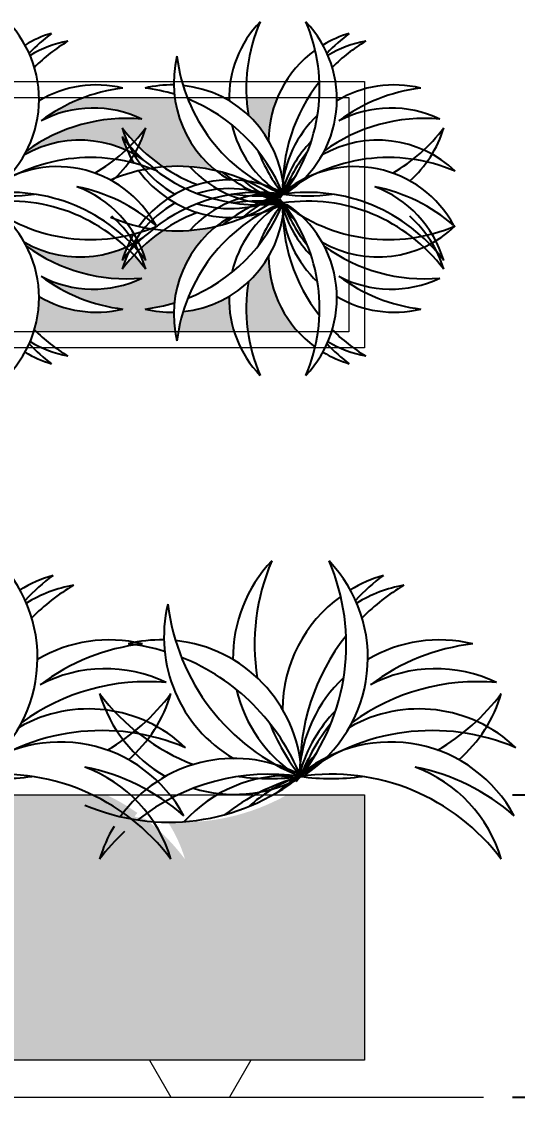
# Model space of a CAD drawing. Header units: millimetres. Extents: x 224.49 to 232.8, y 170.44 to 178.39.
# Drawn here: x 226.202 to 227.136, y 174.593 to 176.643 of the extents above; entities that cross this region are included whole.
import ezdxf

# ---------------------------------------------------------------- set-up
doc = ezdxf.new("R2010")
doc.units = ezdxf.units.MM
doc.layers.add('PRATO_erba', color=7, linetype='Continuous', true_color=0xa1c4ab)
doc.layers.add('PROIEZIONI', color=145, linetype='Continuous', lineweight=13)
doc.layers.add('VEGETAZIONE', color=94, linetype='Continuous')
doc.dimstyles.get("Standard").update_dxf_attribs({"dimscale": 0.75, "dimtxt": 0.1, "dimasz": 0.06, "dimexe": 0.05, "dimexo": 0, "dimgap": 0.05, "dimtad": 0, "dimzin": 0, "dimdsep": 46, "dimtxsty": 'Standard', "dimblk": 'ARCHTICK', "dimcen": 0.09, "dimadec": 0, "dimazin": 0, "dimtfac": 1, "dimtofl": 0, "dimtmove": 0, "dimatfit": 3, "dimldrblk": 'ARCHTICK', "dimfxl": 1, "dimtolj": 1, "dimtzin": 0, "dimarcsym": 0})

# ---------------------------------------------------------------- blocks, each defined once
blk = doc.blocks.new('_ARCHTICK')
at = {"color": 0, "linetype": 'ByBlock', "const_width": 0.15}
blk.add_lwpolyline([(-0.5, -0.5), (0.5, 0.5)], dxfattribs=at)
blk = doc.blocks.new('*D2')
at = {"layer": 'Defpoints', "color": 0, "transparency": 16777216}
for p in [(227.126627047198, 175.187126426415), (227.126627047198, 174.6176590201454), (227.2312444513527, 174.6176590201454)]:
    blk.add_point(p, dxfattribs=at)
at = {"layer": 'PROIEZIONI', "color": 0, "lineweight": -2, "transparency": 16777216}
for p, q in [((227.126627047198, 175.187126426415), (227.2687444513527, 175.187126426415)), ((227.2312444513527, 175.187126426415), (227.2312444513527, 175.0461427232802)), ((227.2312444513527, 174.6176590201454), (227.2312444513527, 174.7586427232802)), ((227.126627047198, 174.6176590201454), (227.2687444513527, 174.6176590201454))]:
    blk.add_line(p, q, dxfattribs=at)
at = {"layer": 'PROIEZIONI', "color": 0, "lineweight": -2, "transparency": 16777216, "xscale": 0.045, "yscale": 0.045, "zscale": 0.045}
for p, rotation in [((227.2312444513527, 175.187126426415), 90), ((227.2312444513527, 174.6176590201454), 270)]:
    blk.add_blockref('_ARCHTICK', p, dxfattribs=dict(at, rotation=rotation))
at = {"layer": 'PROIEZIONI', "color": 0, "transparency": 16777216, "insert": (227.2312444513527, 174.9023927232803), "char_height": 0.07500000000000001, "attachment_point": 5, "rotation": 90}
blk.add_mtext('\\A1;0.57', dxfattribs=at)

msp = doc.modelspace()

# ---------------------------------------------------------------- hatches: boundary and pattern name
at = {"layer": 'PRATO_erba'}
h = msp.add_hatch(dxfattribs=at)
h.set_pattern_fill('AR-SAND', color=256, scale=0.001, style=0)
h.set_pattern_definition([(37.50000000000001, (302.7347263890692, 90.43500194989973), (-0.001600031295984046, 0.04894132373293424), [0, -0.038608, 0, -0.04318, 0, -0.041275]), (7.499999999999999, (302.7347263890692, 90.43500194989973), (0.04495232831380026, 0.07168251005683543), [0, -0.020828, 0, -0.034798, 0, -0.013335]), (327.5, (302.7034843890692, 90.43500194989973), (0.0790992370241458, 0.0001437184678545691), [0, -0.0127, 0, -0.04572, 0, -0.05969]), (317.5, (302.7034843890692, 90.43500194989973), (0.07635564524722972, 0.02229293232572162), [0, -0.00635, 0, -0.029972, 0, -0.03429])])
h.paths.add_polyline_path([(224.9106028846451, 176.500224056306), (224.8523886457874, 176.500224056306, 0.02626116944044966), (224.8558894578077, 176.4667926806227, -0.07237078265393034), (224.8939380721881, 176.4191729308285, -0.09868580949396356)])
h.paths.add_polyline_path([(224.7171154322585, 176.500224056306), (224.6771111740229, 176.500224056306), (224.6771111740229, 176.3829557358131, 0.01787355879111451), (224.6956207120978, 176.3694950313925, -0.07848565950988137), (224.7952698076816, 176.3622093981405, -0.1944151260336721)])
h.paths.add_polyline_path([(224.7952698076816, 176.2575706264254, -0.07848565950988141), (224.6956207120978, 176.2502849931734, 0.01787355879111347), (224.6771111740229, 176.2368242887528), (224.6771111740229, 176.1041236048073, 0.03154069513920934), (224.7163932610325, 176.1133873801218, -0.2020393023836947)])
h.paths.add_polyline_path([(225.2978456251736, 176.0959212940659, -0.06437495004870876), (225.2438918892354, 176.10184726315, 0.04396841748831192), (225.2989040247251, 176.1133873801218, -0.202039302383678), (225.3777805713743, 176.2575706264254, -0.07848565950988141), (225.2781314757905, 176.2502849931734, 0.05881481839123776), (225.2212229705639, 176.2013190461395, -0.01001307556461175), (225.2237737792395, 176.1932352114671, 0.00581269096504645), (225.2192437301932, 176.1991435205349, 0.002800772154724341), (225.2168567513487, 176.1964654785079, -0.02484329550474492), (225.2237737798131, 176.1766154966938, 0.01446606220625854), (225.2122491044704, 176.1911196930121, 0.0144660618922353), (225.2007244293869, 176.1766154970013, -0.02484329496755521), (225.2076414576806, 176.1964654783941, 0.002800772219835531), (225.2052544787781, 176.1991435204811, 0.005812691293377021), (225.2007244294721, 176.1932352110826, -0.01001307611970903), (225.203275238298, 176.2013190462002, 0.01887036195308619), (225.1862736772729, 176.2184873453722, -0.2392332480637114), (224.994911133591, 176.2276627438971, -0.009887954514295425), (224.9989079723452, 176.2203077394919, 0.1820521394243849), (225.2164599612416, 176.1601884018785, -0.2370905517357215), (225.0264414111037, 176.1636426708149, 0.1319246926172122), (225.1806063192986, 176.10184726315, -0.1959425317648411), (225.0226155947727, 176.1255659092251, -0.07534021319387448), (225.0138905146834, 176.0627420244654, 0.004370589100117374), (225.017872498779, 176.0588072624154), (225.3004037537541, 176.0588072624154, -0.04402543969163204)])
h.paths.add_polyline_path([(225.9274712443761, 176.0959212940659, -0.06437495004870876), (225.8735175084378, 176.10184726315, 0.04396841748831192), (225.9285296439276, 176.1133873801218, -0.202039302383678), (226.0074061905767, 176.2575706264254, -0.07848565950988141), (225.9077570949929, 176.2502849931734, 0.08401598363940141), (225.8303500485893, 176.1766154970013, -0.1067610412490028), (225.8730669453819, 176.2551164166275, -0.04427267939580681), (225.8186990189533, 176.2708436295744, -0.01630830568344646), (225.8256496829573, 176.2589175020503, 0.1319246846057351), (225.6765702969097, 176.3321351552981, -0.1696488375689799), (225.7842395222798, 176.2432546962698, 0.03635302831190911), (225.8282020361083, 176.2584126951091, -0.05477759472502469), (225.7914515359814, 176.2303515964919, -0.04731585188573901), (225.8062845429321, 176.1932352114671, 0.01542960089897574), (225.7939628173198, 176.2086813300157, -0.04064068249935576), (225.8062845435058, 176.1766154966938, 0.04396841784741762), (225.7687844409655, 176.2184873453722, -0.2392332480636717), (225.5774218972837, 176.2276627438971, -0.00988795451437175), (225.581418736038, 176.2203077394919, 0.1820521394243161), (225.7989707249343, 176.1601884018785, -0.2370905517357215), (225.6089521747963, 176.1636426708149, 0.1319246926172122), (225.7631170829913, 176.10184726315, -0.1959425317648411), (225.6051263584654, 176.1255659092251, -0.07534021319387448), (225.596401278376, 176.0627420244654, 0.004370589100117374), (225.6003832624717, 176.0588072624154), (225.9300293729565, 176.0588072624154, -0.04402543969163204)])
h.paths.add_polyline_path([(225.9292518151536, 176.500224056306), (225.6897879792564, 176.500224056306, 0.07226074171235583), (225.6089521747963, 176.456137353751, -0.2370905517357024), (225.7989707249342, 176.4595916226874, 0.1820521394242836), (225.5814187360379, 176.399472285074, -0.009887954514363771), (225.5774218972837, 176.3921172806688, -0.239233248063672), (225.7687844409655, 176.4012926791937, 0.04396841784740133), (225.8062845435058, 176.4431645278721, -0.0643749505876428), (225.7844397150708, 176.3934762369893, -0.06437494954460253), (225.8282020361082, 176.3613673294568, 0.04396841716866401), (225.7747900711697, 176.3788793626486, -0.05705985571489374), (225.7423401009526, 176.3433025029819, -0.1263162386022914), (225.8186990189533, 176.2708436295744, 0.03529768594673589), (225.8618445209632, 176.2575203762406, -0.08995496583737256), (225.9162972107106, 176.3098900122829, -0.08995496583736005), (225.8618445209632, 176.3622596483253, -0.008960989902855132), (225.8730669453819, 176.3646636079384, -0.1067610412489489), (225.8303500485894, 176.4431645275645, 0.08401598363935009), (225.9077570949929, 176.3694950313925, -0.0784856595099039), (226.0074061905767, 176.3622093981405, -0.1944151260336721)])
h.paths.add_polyline_path([(226.4903467371695, 176.500224056306), (226.3194135984588, 176.500224056306, 0.07226074171235583), (226.2385777939987, 176.456137353751, -0.2370905517357024), (226.4285963441367, 176.4595916226874, 0.1820521394242836), (226.2110443552404, 176.399472285074, -0.009887954514363771), (226.2070475164861, 176.3921172806688, -0.239233248063672), (226.398410060168, 176.4012926791937, 0.00169767510679695), (226.3999922959227, 176.4027843282428, -0.0298512380154515), (226.3914449706904, 176.4265448134833, 0.01542960133191346), (226.4037666966617, 176.4110986945122, -0.04064068214557888), (226.3914449706053, 176.4431645275645, 0.02707163236212032), (226.4136775665133, 176.4165874957512, 0.02707163269073188), (226.4359101627082, 176.4431645278721, -0.04478896345358402), (226.4220434501075, 176.4079517927923, 0.04740213595979675), (226.4688520170089, 176.3694950313925, -0.0784856595099039), (226.5685011125927, 176.3622093981405, -0.1944151260336907)])
h.paths.add_polyline_path([(226.6671693770991, 176.2006070937374, -0.07237078744829331), (226.6291207597701, 176.1529873411843, 0.07393282101986995), (226.6282496404161, 176.0588072624154), (226.7228498879717, 176.0588072624154, -0.1861687928450079)])
h.paths.add_polyline_path([(226.488566166392, 176.0959212940659, -0.06437495004874254), (226.4346124304537, 176.10184726315, 0.04396841748832285), (226.4896245659435, 176.1133873801218, -0.202039302383625), (226.5685011125926, 176.2575706264254, -0.0784856595098355), (226.4688520170089, 176.2502849931734, 0.0416006659467231), (226.4273628370671, 176.2169956963233, -0.02985123752116222), (226.4359101621346, 176.1932352114671, 0.01542960089900003), (226.4235884365222, 176.2086813300157, -0.04064068249938725), (226.4359101627082, 176.1766154966938, 0.02707163269070889), (226.4136775665133, 176.2031925288146, 0.02707163236212588), (226.3914449706053, 176.1766154970013, -0.04064068214560065), (226.4037666966617, 176.2086813300537, 0.01542960133189892), (226.3914449706904, 176.1932352110826, -0.0298512380154296), (226.3999922959227, 176.216995696323, 0.001697675106820232), (226.398410060168, 176.2184873453722, -0.2392332480636906), (226.2070475164861, 176.2276627438971, -0.00988795451437175), (226.2110443552404, 176.2203077394919, 0.1820521394243161), (226.4285963441367, 176.1601884018785, -0.2370905517357215), (226.2385777939988, 176.1636426708149, 0.1319246926172122), (226.3927427021937, 176.10184726315, -0.1959425317648411), (226.2347519776678, 176.1255659092251, -0.07534021319387448), (226.2260268975785, 176.0627420244654, 0.004370589100117374), (226.2300088816741, 176.0588072624154), (226.4911242949725, 176.0588072624154, -0.04402543969163089)])
h.paths.add_polyline_path([(225.2996261959511, 176.500224056306), (225.1072772155637, 176.500224056306, 0.07226074171235583), (225.0264414111036, 176.456137353751, -0.2370905517357024), (225.2164599612416, 176.4595916226874, 0.1820521394242836), (224.9989079723453, 176.399472285074, -0.009887954514363771), (224.994911133591, 176.3921172806688, -0.239233248063672), (225.1862736772729, 176.4012926791937, 0.01887036195307843), (225.203275238298, 176.4184609783657, -0.01001307611968809), (225.2007244294721, 176.4265448134832, 0.005812691293359672), (225.2052544787781, 176.4206365040848, 0.002800772219835553), (225.2076414576806, 176.4233145461718, -0.02484329496752347), (225.2007244293869, 176.4431645275645, 0.01446606189222745), (225.2122491044704, 176.4286603315538, 0.01446606220628116), (225.2237737798131, 176.4431645278721, -0.02484329550477231), (225.2168567513487, 176.423314546058, 0.06393099117514087), (225.2781314757905, 176.3694950313925, -0.07848565950989261), (225.3777805713743, 176.3622093981405, -0.1944151260336721)])
h.paths.add_polyline_path([(225.4931136483378, 176.500224056306), (225.43489940948, 176.500224056306, 0.02626116944044966), (225.4384002215003, 176.4667926806227, -0.07237078265393034), (225.4764488358807, 176.4191729308285, -0.09868580949396356)])
h.paths.add_polyline_path([(225.4018826120874, 176.1255659082309, -0.1089596844399723), (225.3153117112054, 176.0969796936225, 0.03066080483022201), (225.3062387507268, 176.0588072624154), (225.4118167538222, 176.0588072624154, -0.0802316127834124)])
h.paths.add_polyline_path([(225.4764488358807, 176.2006070937374, -0.07237078744830396), (225.4384002185517, 176.1529873411843, 0.07393282101986995), (225.4375290991977, 176.0588072624154), (225.5321293467533, 176.0588072624154, -0.1861687928450011)])
h.paths.add_polyline_path([(224.8939380721881, 176.2006070937374, -0.07237078744830396), (224.8558894548591, 176.1529873411843, 0.07393282101986995), (224.855018335505, 176.0588072624154), (224.9496185830606, 176.0588072624154, -0.1861687928450011)])
h.paths.add_polyline_path([(224.8193718483947, 176.1255659082309, -0.1089596844399558), (224.7328009475127, 176.0969796936225, 0.03066080483022201), (224.7237279870341, 176.0588072624154), (224.8293059901296, 176.0588072624154, -0.08023161278341492)])
h.paths.add_polyline_path([(226.6838341895561, 176.500224056306), (226.6256199506984, 176.500224056306, 0.02626116944043743), (226.6291207627187, 176.4667926806227, -0.07237078265399156), (226.6671693770991, 176.4191729308284, -0.09868580949399741)])
h.paths.add_polyline_path([(226.5926031533058, 176.1255659082309, -0.1089596844399558), (226.5060322524237, 176.0969796936225, 0.03066080483022201), (226.4969592919451, 176.0588072624154), (226.6025372950406, 176.0588072624154, -0.08023161278341492)])
at = {"layer": 'PROIEZIONI', "ltscale": 0.05}
h = msp.add_hatch(dxfattribs=at)
h.set_pattern_fill('AR-SAND', color=8, scale=0.001, style=0)
h.set_pattern_definition([(37.50000000000001, (-141.6019568279893, 46.25561332077278), (-0.001600031295984046, 0.04894132373293424), [0, -0.038608, 0, -0.04318, 0, -0.041275]), (7.499999999999999, (-141.6019568279893, 46.25561332077278), (0.04495232831380026, 0.07168251005683543), [0, -0.020828, 0, -0.034798, 0, -0.013335]), (327.5, (-141.6331988279893, 46.25561332077278), (0.0790992370241458, 0.0001437184678545691), [0, -0.0127, 0, -0.04572, 0, -0.05969]), (317.5, (-141.6331988279893, 46.25561332077278), (0.07635564524722972, 0.02229293232572162), [0, -0.00635, 0, -0.029972, 0, -0.03429])])
edge = h.paths.add_edge_path()
edge.add_line((226.8480727263121, 174.687126426415), (226.8480727263121, 175.187126426415))
edge.add_line((226.8480727263121, 175.1871264264151), (226.7024342609125, 175.187126426415))
edge.add_arc((226.5053857230436, 175.5355391813576), 0.4002743735026716, 265.9295497807602, 299.49079145576366, ccw=False)
edge.add_arc((226.2559747008891, 174.9908044628199), 0.2645785242440667, 16.365422941756094, 33.35452591406579, ccw=False)
edge.add_arc((226.1893724737202, 174.8255106619852), 0.4002743735026926, 36.81221141340872, 52.1288904530557)
edge.add_arc((226.5053857230436, 175.5355391813576), 0.4002743735026569, 256.8825444149361, 259.886170838143, ccw=False)
edge.add_arc((226.6290350643495, 174.9908044623386), 0.2645785242440312, 142.2504097668375, 144.1632740658092, ccw=False)
edge.add_arc((226.1893724737202, 174.8255106619852), 0.400274373502689, 54.84713094179964, 64.61128051123404)
edge.add_line((226.3609930231856, 175.187126426415), (226.0801415767556, 175.187126426415))
edge.add_arc((225.8830930388866, 175.5355391813576), 0.4002743735026604, 263.6988517590302, 299.49079145576917, ccw=False)
edge.add_arc((225.6190964659569, 174.9908044628198), 0.2645785242440635, 16.365422941765814, 33.72045664101239, ccw=False)
edge.add_arc((225.552494238788, 174.8255106619852), 0.4002743735026875, 36.81221141340424, 53.09022153777222)
edge.add_line((225.792881693973, 175.1455629162697), (225.7922515599894, 175.1457092186883))
edge.add_line((225.7922515599894, 175.1457092186883), (225.7924045028881, 175.1459207730341))
edge.add_arc((225.5524942387879, 174.8255106619852), 0.4002743735026955, 53.17560057517608, 64.6112805112413)
edge.add_line((225.7241147882533, 175.1871264264151), (225.3380199745971, 175.1871264264151))
edge.add_arc((225.4712652083018, 174.9585492989806), 0.2645785242441056, 120.2393358017234, 134.1247591765768)
edge.add_arc((225.074590218863, 174.9908044628197), 0.2645785242440632, 16.36542294178821, 36.57781726016759, ccw=False)
edge.add_arc((225.0079879916939, 174.8255106619853), 0.4002743735026895, 36.81221141338106, 64.61128051123404)
edge.add_line((225.1796085411594, 175.1871264264151), (224.8987570947293, 175.1871264264151))
edge.add_arc((224.7017085568603, 175.5355391813576), 0.4002743735026615, 262.16042312957745, 299.49079145577366, ccw=False)
edge.add_line((224.6471111740228, 175.1390058285734), (224.6471111740228, 174.6871264264151))
edge.add_line((224.6471111740228, 174.687126426415), (226.8480727263121, 174.687126426415))

# ---------------------------------------------------------------- linework, layer by layer
for p, q in [((224.6471111740228, 175.1871264264151), (226.8480727263121, 175.187126426415)), ((226.8480727263121, 175.187126426415), (226.8480727263121, 174.6871264264151)), ((226.8480727263121, 174.6871264264151), (224.6471111740228, 174.687126426415)), ((226.4431467777353, 174.687126426415), (226.4828851109839, 174.6176590201454)), ((226.6335402194298, 174.687126426415), (226.5938018861812, 174.6176590201454))]:
    msp.add_line(p, q, dxfattribs=at)
at = {"layer": 'PROIEZIONI', "color": 5}
msp.add_line((224.4916432399613, 174.6176590201454), (227.0720912022643, 174.6176590201454), dxfattribs=at)
at = {"layer": 'PROIEZIONI'}
for points in [[(224.6471111740228, 176.5302240563061), (226.8480727263121, 176.5302240563061), (226.8480727263121, 176.0288072624154), (224.6471111740228, 176.0288072624154)], [(224.6771111740229, 176.500224056306), (226.8180727263121, 176.500224056306), (226.8180727263121, 176.0588072624154), (224.6771111740229, 176.0588072624154)]]:
    msp.add_lwpolyline(points, close=True, dxfattribs=at)
at = {"layer": 'VEGETAZIONE'}
for centre, radius, start, end in [((226.0231054240098, 176.4968381273508), 0.2116628193952435, 303.4259384512651, 43.63457700856267), ((226.8042497070323, 176.4968381228141), 0.2116628193952435, 136.3654229914374, 180.7103200665735), ((226.8042497088819, 176.4968381270047), 0.2116628193952435, 136.3654229914374, 180.7103215090672), ((226.9454095023885, 176.5168122666063), 0.3202194988021365, 156.8122114626893, 188.9866339880864), ((226.945409504238, 176.5168122707969), 0.3202194988021365, 156.8122114626893, 188.9866352469771), ((226.4430405506696, 176.5168122711429), 0.3202194988021365, 321.6664606431069, 23.18778853731068), ((226.5842003460257, 176.4968381273508), 0.2116628193952435, 303.4259384512651, 43.63457700856267), ((226.3177334033321, 176.417892797837), 0.2116628193952435, 106.3654229914371, 121.0987447670004), ((226.4499684439997, 176.3646110161018), 0.3202194988021365, 126.8122114626888, 136.8825443035371), ((226.8788283253481, 176.417892797837), 0.2116628193952435, 106.3654229914371, 121.0987447670004), ((227.0110633660156, 176.3646110161018), 0.3202194988021365, 126.8122114626888, 136.8825443035371), ((226.327142872842, 176.3980503672468), 0.2116628193952435, 100.3654229914381, 121.0404465539114), ((226.4530840533559, 176.3312381430957), 0.3202194988021365, 120.8122114626896, 135.1590738933812), ((226.888237794858, 176.3980503672468), 0.2116628193952435, 100.3654229914381, 121.0404465539114), ((227.0141789753718, 176.3312381430957), 0.3202194988021365, 120.8122114626896, 135.1590738933812), ((226.7001900678592, 176.527917479341), 0.2116628193952435, 166.3654229914389, 239.653474187308), ((226.8124509647346, 176.6157954929619), 0.3202194988021365, 186.8122114626885, 248.3335393568923), ((226.8788283253481, 176.417892797837), 0.2116628193952435, 125.8367257633978, 179.6534740253912), ((226.3428477151871, 176.3122348290345), 0.2116628193952435, 76.36542299143726, 120.7103214472946), ((226.430725728808, 176.1999739321592), 0.3202194988021365, 96.81221146269009, 126.8735289415055), ((226.4845074174604, 176.3122348290345), 0.2116628193952435, 88.9012551266578, 103.6345770085628), ((226.3966294038395, 176.1999739321592), 0.3202194988021365, 73.1174556242883, 83.18778853730991), ((226.4845074174604, 176.3122348290345), 0.2116628193952435, 3.425938451265662, 84.1632741442097), ((227.0141789753718, 176.3312381430957), 0.3202194988021365, 141.6664597291099, 182.3335393568933), ((226.903942637203, 176.3122348290345), 0.2116628193952435, 76.36542299143726, 120.7103214472946), ((226.9918206508239, 176.1999739321592), 0.3202194988021365, 96.81221146269009, 126.8735289415055), ((226.3966294038395, 176.1999739321592), 0.3202194988021365, 21.66646064310774, 68.33353936528192), ((226.3370246773885, 176.2687624347645), 0.2116628193952435, 64.36542299143832, 117.717460381604), ((226.8981195994044, 176.2687624347645), 0.2116628193952435, 64.36542299143832, 117.717460381604), ((226.399641992687, 176.140683841432), 0.3202194988021365, 84.81221146268942, 126.0834984718346), ((226.903942637203, 176.3122348290345), 0.2116628193952435, 133.0961785074865, 176.5740615487343), ((226.9607369147029, 176.140683841432), 0.3202194988021365, 84.81221146268942, 126.0834984718346), ((226.1795412525215, 176.6350382084611), 0.3202194988021365, 300.0377758681224, 323.1877885373099), ((226.2328230342567, 176.5028031677936), 0.2116628193952435, 311.1002830547576, 343.6345770085629), ((226.647813880792, 176.6350382081536), 0.3202194988021365, 216.8122114626901, 248.9866353429351), ((226.5945320990567, 176.502803167486), 0.2116628193952435, 196.3654229914371, 240.7103216137), ((226.8042497088819, 176.4968381270047), 0.2116628193952435, 193.0961785753483, 236.5740615487349), ((226.8042497070323, 176.4968381228141), 0.2116628193952435, 193.0961766279488, 236.5740615487349), ((226.7406361745374, 176.6350382084611), 0.3202194988021365, 300.0377758681224, 323.1877885373099), ((226.7939179562727, 176.5028031677936), 0.2116628193952435, 311.1002830547576, 343.6345770085629), ((226.3117683628508, 176.2081751880119), 0.2116628193952435, 46.36542299143733, 119.6534740039174), ((226.5945320991419, 176.4861834534047), 0.2116628193952435, 196.3654229914371, 211.0987449283653), ((226.6478138808772, 176.6184184940722), 0.3202194988021365, 216.8122114626888, 226.8825444191797), ((226.8981195994044, 176.2687624347645), 0.2116628193952435, 135.3873943049558, 164.5740615487335), ((226.8728632848668, 176.2081751880119), 0.2116628193952435, 46.36542299143733, 119.6534740039174), ((226.9454095023885, 176.5168122666063), 0.3202194988021365, 201.6664580629861, 218.3335393568932), ((226.945409504238, 176.5168122707969), 0.3202194988021365, 201.6664605895538, 218.3335393568932), ((226.9918206508239, 176.1999739321592), 0.3202194988021365, 141.6664605360098, 158.3335393568923), ((226.331742506643, 176.0670153926557), 0.3202194988021365, 66.81221146268932, 128.3335393568932), ((226.8928374286589, 176.0670153926557), 0.3202194988021365, 66.81221146268932, 128.3335393568932), ((226.2690256851892, 176.1583579212403), 0.2116628193952435, 28.36542299143852, 128.5740615487349), ((226.4956126260969, 176.0503956781899), 0.3202194988021365, 51.66646064310681, 113.1877885373107), ((226.5945320991419, 176.4861834534047), 0.2116628193952435, 215.8367259340829, 296.574061548735), ((226.6478138808772, 176.6184184940722), 0.3202194988021365, 231.6664607041592, 278.3335393568928), ((226.6756529495749, 176.5119875840914), 0.2116628193952435, 222.21507923292, 272.5740615487347), ((226.7781131157923, 176.6111186517943), 0.3202194988021365, 231.8888939568162, 254.3335393568936), ((226.8728632848668, 176.2081751880119), 0.2116628193952435, 137.1743124012287, 146.5740615487327), ((226.8301206072051, 176.1583579212403), 0.2116628193952435, 28.36542299143852, 128.5740615487349), ((226.2444014491126, 176.0179346281481), 0.3202194988021365, 48.81221146269098, 78.87352713683673), ((226.2328230336831, 176.1335965715457), 0.2116628193952435, 16.36542299143706, 69.71745930324705), ((226.5945320991419, 176.1335965711611), 0.2116628193952435, 63.42593845126501, 144.1632740659184), ((226.760256019501, 176.50256600808), 0.2116628193952435, 227.4290762046567, 248.5740615487336), ((226.9607369147029, 176.140683841432), 0.3202194988021365, 141.6664568249349, 146.3335393568936), ((226.8054963711285, 176.0179346281481), 0.3202194988021365, 48.81221146269098, 78.87352713683673), ((226.793917955699, 176.1335965715457), 0.2116628193952435, 16.36542299143706, 69.71745930324705), ((226.1795412519479, 176.0013615308782), 0.3202194988021365, 36.81221146269012, 98.33353935689443), ((226.1795412525215, 176.6350382084611), 0.3202194988021365, 261.6664606431056, 278.3335392139615), ((226.4956126260969, 176.569384346376), 0.3202194988021365, 246.8122114626893, 308.3335393568931), ((226.6478138808772, 176.0013615304936), 0.3202194988021365, 81.66646064310557, 128.3335392958409), ((226.6756529495749, 176.1077924404745), 0.2116628193952435, 87.42593845126528, 137.78492076708), ((226.5945320990567, 176.1169768570799), 0.2116628193952435, 63.42593845126501, 106.9038212786786), ((226.5945320990567, 176.502803167486), 0.2116628193952435, 253.0961787213214, 296.574061548735), ((226.7781131157923, 176.0086613727716), 0.3202194988021365, 105.6664606431064, 128.1111060431838), ((226.647813880792, 176.6350382081536), 0.3202194988021365, 261.666460789411, 278.3335393568944), ((226.760256019501, 176.1172140164859), 0.2116628193952435, 111.4259384512664, 132.5709237953433), ((226.7001900678592, 176.527917479341), 0.2116628193952435, 257.1743128427161, 266.5740615487343), ((226.8042497093888, 176.4802184129619), 0.2116628193952435, 227.1743131595039, 236.5740615487349), ((226.8042497093888, 176.139561611604), 0.2116628193952435, 123.4259384512651, 132.8256868404961), ((226.945409504745, 176.1195874678119), 0.3202194988021365, 141.6664606431068, 143.5381217158996), ((226.7406361739638, 176.0013615308782), 0.3202194988021365, 36.81221146269012, 98.33353935689443), ((226.7406361745374, 176.6350382084611), 0.3202194988021365, 261.6664606431056, 278.3335392139615), ((226.1795412525215, 175.9847418161048), 0.3202194988021365, 36.81221146268881, 98.33353975911508), ((226.331742506643, 176.5527646319102), 0.3202194988021365, 231.6664606431068, 293.1877885373107), ((226.0231054240098, 176.1229418972151), 0.2116628193952435, 316.3654229914374, 56.57406154873493), ((226.5945320990567, 176.1169768570799), 0.2116628193952435, 119.2896783863, 163.6345770085614), ((226.8124509647346, 176.003984531604), 0.3202194988021365, 111.6664606431077, 173.1877885373115), ((226.4845074174604, 176.3075451955314), 0.2116628193952435, 275.8367258557903, 356.5740615487343), ((226.3966294038395, 176.4198060924067), 0.3202194988021365, 291.6664606347181, 338.3335393568938), ((226.8042497070323, 176.1229419017518), 0.2116628193952435, 123.4259384512651, 166.9038233720512), ((226.8042497088819, 176.1229418975612), 0.2116628193952435, 123.4259384512651, 166.9038214246517), ((226.647813880792, 175.9847418164123), 0.3202194988021365, 81.66646064310717, 98.33353921058897), ((226.9454095023885, 176.1029677579596), 0.3202194988021365, 141.6664606431068, 158.3335419370154), ((226.945409504238, 176.102967753769), 0.3202194988021365, 141.6664606431068, 158.3335394104461), ((226.7001900678592, 176.0918625452249), 0.2116628193952435, 93.42593845126567, 102.8256871572839), ((226.945409504745, 176.500192556754), 0.3202194988021365, 216.4618782841017, 218.3335393568932), ((226.903942637203, 176.3075451955314), 0.2116628193952435, 183.4259384512657, 226.9038214925135), ((227.0141789753718, 176.2885418814701), 0.3202194988021365, 177.6664606431067, 218.3335402708888), ((226.8981195994044, 176.3510175898014), 0.2116628193952435, 195.4259384512666, 224.6126056950442), ((226.9607369147029, 176.4790961831339), 0.3202194988021365, 213.6664606431064, 218.3335431750664), ((226.7406361745374, 175.9847418161048), 0.3202194988021365, 36.81221146268881, 98.33353975911508), ((226.9918206508239, 176.4198060924067), 0.3202194988021365, 201.6664606431062, 218.3335394639902), ((226.8928374286589, 176.5527646319102), 0.3202194988021365, 231.6664606431068, 293.1877885373107), ((226.4430405506696, 176.102967753423), 0.3202194988021365, 336.8122114626893, 38.3335393568932), ((226.8728632848668, 176.411604836554), 0.2116628193952435, 213.4259384512651, 222.8256875987713), ((226.5842003460257, 176.1229418972151), 0.2116628193952435, 316.3654229914374, 56.57406154873493), ((226.2328230342567, 176.1169768567723), 0.2116628193952435, 16.36542299143863, 48.8997169452424), ((226.647813880792, 175.9847418164123), 0.3202194988021365, 111.0133646570649, 143.1877885373112), ((226.7001900678592, 176.0918625452249), 0.2116628193952435, 120.346525812692, 193.6345770085612), ((226.7939179562727, 176.1169768567723), 0.2116628193952435, 16.36542299143863, 48.8997169452424), ((226.3117683628508, 176.411604836554), 0.2116628193952435, 240.3465259960826, 313.6345770085626), ((226.8728632848668, 176.411604836554), 0.2116628193952435, 240.3465259960826, 313.6345770085626), ((226.5945320991419, 176.1335965711611), 0.2116628193952435, 148.9012550716347, 163.6345770085629), ((226.6478138808772, 176.0013615304936), 0.3202194988021365, 133.1174555808215, 143.1877885373099), ((226.399641992687, 176.4790961831339), 0.3202194988021365, 233.9165015281644, 275.1877885373106), ((226.9607369147029, 176.4790961831339), 0.3202194988021365, 233.9165015281644, 275.1877885373106), ((226.8788283253481, 176.2018872267289), 0.2116628193952435, 180.3465259746088, 234.1632742366022), ((226.3370246773885, 176.3510175898014), 0.2116628193952435, 242.282539618396, 295.6345770085617), ((226.430725728808, 176.4198060924067), 0.3202194988021365, 233.1264710584945, 263.1877885373099), ((226.9454095023885, 176.1029677579596), 0.3202194988021365, 171.0133660119136, 203.1877885373107), ((226.945409504238, 176.102967753769), 0.3202194988021365, 171.0133647530229, 203.1877885373107), ((226.8981195994044, 176.3510175898014), 0.2116628193952435, 242.282539618396, 295.6345770085617), ((226.9918206508239, 176.4198060924067), 0.3202194988021365, 233.1264710584945, 263.1877885373099), ((226.3428477151871, 176.3075451955314), 0.2116628193952435, 239.2896785527062, 283.6345770085628), ((226.3966294038395, 176.4198060924067), 0.3202194988021365, 276.8122114626901, 286.8825443757117), ((226.8042497070323, 176.1229419017518), 0.2116628193952435, 179.2896799334249, 223.6345770085615), ((226.8042497088819, 176.1229418975612), 0.2116628193952435, 179.2896784909328, 223.6345770085615), ((226.903942637203, 176.3075451955314), 0.2116628193952435, 239.2896785527062, 283.6345770085628), ((226.4845074174604, 176.3075451955314), 0.2116628193952435, 256.3654229914372, 271.0987448733422), ((226.4530840533559, 176.2885418814701), 0.3202194988021365, 224.8409261066188, 239.1877885373103), ((227.0141789753718, 176.2885418814701), 0.3202194988021365, 224.8409261066188, 239.1877885373103), ((226.4499684439997, 176.2551690084641), 0.3202194988021365, 223.1174556964641, 233.1877885373112), ((226.327142872842, 176.2217296573191), 0.2116628193952435, 238.9595534460887, 259.634577008562), ((227.0110633660156, 176.2551690084641), 0.3202194988021365, 223.1174556964641, 233.1877885373112), ((226.888237794858, 176.2217296573191), 0.2116628193952435, 238.9595534460887, 259.634577008562), ((226.3177334033321, 176.2018872267289), 0.2116628193952435, 238.9012552329996, 253.634577008563), ((226.8788283253481, 176.2018872267289), 0.2116628193952435, 238.9012552329996, 253.634577008563), ((225.9673294931309, 175.444856407576), 0.2645785242440544, 303.4259384512651, 43.63457700856267), ((226.8646838785461, 175.4448564019052), 0.2645785242440544, 136.3654229914374, 180.7103200665735), ((226.864683880858, 175.4448564071434), 0.2645785242440544, 136.3654229914374, 180.7103215090672), ((227.0411336227413, 175.4698240816454), 0.4002743735026706, 156.8122114626893, 188.9866339880864), ((227.0411336250532, 175.4698240868836), 0.4002743735026706, 156.8122114626893, 188.9866352469771), ((226.4131724330927, 175.4698240873162), 0.4002743735026706, 321.6664606431069, 23.18778853731068), ((226.5896221772879, 175.444856407576), 0.2645785242440544, 303.4259384512651, 43.63457700856267), ((226.3356144672838, 175.3461747456838), 0.2645785242440544, 106.3654229914371, 121.0987447670004), ((226.5009082681182, 175.2795725185148), 0.4002743735026706, 126.8122114626888, 136.8825443035359), ((226.9579071514407, 175.3461747456838), 0.2645785242440544, 106.3654229914371, 121.0987447670004), ((227.1232009522752, 175.2795725185148), 0.4002743735026706, 126.8122114626888, 136.8825443035359), ((226.3473763041712, 175.321371707446), 0.2645785242440544, 100.3654229914381, 121.0404465539114), ((226.5048027798135, 175.2378564272572), 0.4002743735026706, 120.8122114626896, 135.1590738933812), ((226.9696689883281, 175.321371707446), 0.2645785242440544, 100.3654229914381, 121.0404465539114), ((227.1270954639704, 175.2378564272572), 0.4002743735026706, 120.8122114626896, 135.1590738933812), ((226.9579071514407, 175.3461747456838), 0.2645785242440544, 125.8367257633978, 179.6534740253912), ((226.7346093295797, 175.4837055975638), 0.2645785242440544, 166.3654229914389, 239.653474187308), ((226.8749354506739, 175.59355311459), 0.4002743735026706, 186.8122114626885, 248.3335393568923), ((226.3670073571025, 175.2141022846807), 0.2645785242440544, 76.36542299143726, 120.7103214472938), ((226.4768548741287, 175.0737761635865), 0.4002743735026706, 96.81221146269009, 126.8735289415055), ((226.4650060165811, 175.2141022846807), 0.2645785242440544, 88.9012551266578, 103.6345770085628), ((226.355158499555, 175.0737761635865), 0.4002743735026706, 73.1174556242883, 83.18778853730991), ((226.4650060165811, 175.2141022846807), 0.2645785242440544, 3.425938451265662, 84.1632741442097), ((227.1270954639704, 175.2378564272572), 0.4002743735026706, 141.6664597291111, 182.3335393568933), ((226.9893000412594, 175.2141022846807), 0.2645785242440544, 76.36542299143726, 120.7103214472938), ((227.0991475582856, 175.0737761635865), 0.4002743735026706, 96.81221146269009, 126.8735289415055), ((226.355158499555, 175.0737761635865), 0.4002743735026706, 21.66646064310774, 68.33353936528192), ((226.3597285598543, 175.1597617918432), 0.2645785242440544, 64.36542299143832, 117.717460381604), ((226.9820212440112, 175.1597617918432), 0.2645785242440544, 64.36542299143832, 117.717460381604), ((226.4380002039774, 174.9996635501775), 0.4002743735026706, 84.81221146268942, 126.0834984718356), ((226.9893000412594, 175.2141022846807), 0.2645785242440544, 133.0961785074865, 176.5740615487343), ((227.0602928881343, 174.9996635501775), 0.4002743735026706, 84.81221146268942, 126.0834984718356), ((226.6691390957457, 175.6176065085795), 0.4002743735026706, 216.8122114626888, 248.9866353429351), ((226.6025368685766, 175.4523127077451), 0.2645785242440544, 196.3654229914371, 240.7103216137), ((226.1628742787705, 175.6176065089639), 0.4002743735026706, 300.0377758681224, 323.1877885373112), ((226.2294765059395, 175.4523127081295), 0.2645785242440544, 311.1002830547576, 343.6345770085613), ((226.8646838785461, 175.4448564019052), 0.2645785242440544, 193.0961766279488, 236.5740615487349), ((226.864683880858, 175.4448564071434), 0.2645785242440544, 193.0961785753483, 236.5740615487349), ((226.7851669629275, 175.6176065089639), 0.4002743735026706, 300.0377758681224, 323.1877885373112), ((226.8517691900965, 175.4523127081295), 0.2645785242440544, 311.1002830547576, 343.6345770085613), ((226.3281581666822, 175.0840277334024), 0.2645785242440544, 46.36542299143733, 119.6534740039174), ((226.9504508508391, 175.0840277334024), 0.2645785242440544, 46.36542299143733, 119.6534740039174), ((226.9820212440112, 175.1597617918432), 0.2645785242440544, 135.3873943049558, 164.5740615487335), ((226.3531258464224, 174.9075779892072), 0.4002743735026706, 66.81221146268932, 128.3335393568932), ((227.0411336227413, 175.4698240816454), 0.4002743735026706, 201.6664580629846, 218.3335393568932), ((227.0411336250532, 175.4698240868836), 0.4002743735026706, 201.6664605895538, 218.3335393568932), ((227.0991475582856, 175.0737761635865), 0.4002743735026706, 141.6664605360098, 158.3335393568923), ((226.9754185305793, 174.9075779892072), 0.4002743735026706, 66.81221146268932, 128.3335393568932), ((226.2747298196051, 175.0217561499379), 0.2645785242440544, 28.36542299143852, 128.5740615487349), ((226.8970225037621, 175.0217561499379), 0.2645785242440544, 28.36542299143852, 128.5740615487349), ((226.602536868683, 174.990804462339), 0.2645785242440544, 63.42593845126501, 144.1632740659171), ((227.0602928881343, 174.9996635501775), 0.4002743735026706, 141.6664568249336, 146.3335393568936), ((226.9504508508391, 175.0840277334024), 0.2645785242440544, 137.1743124012287, 146.5740615487349), ((226.1628742780534, 174.8255106619852), 0.4002743735026706, 36.81221146268881, 98.33353935689281), ((226.2439495245094, 174.8462270335726), 0.4002743735026706, 48.81221146269098, 78.87352713683673), ((226.2294765052225, 174.9908044628197), 0.2645785242440544, 16.36542299143863, 69.71745930324553), ((226.6691390958521, 174.8255106615046), 0.4002743735026706, 81.66646064310717, 128.3335392958409), ((226.7346093295797, 175.4837055975638), 0.2645785242440544, 257.1743128427161, 266.5740615487343), ((226.7851669622104, 174.8255106619852), 0.4002743735026706, 36.81221146268881, 98.33353935689281), ((226.8662422086663, 174.8462270335726), 0.4002743735026706, 48.81221146269098, 78.87352713683673), ((226.8517691893795, 174.9908044628197), 0.2645785242440544, 16.36542299143863, 69.71745930324553), ((226.1628742787705, 175.6176065089639), 0.4002743735026706, 261.6664606431072, 278.3335392139612), ((226.4788875273768, 175.5355391813576), 0.4002743735026706, 246.8122114626893, 308.3335393568931), ((226.7039379317243, 174.9585492989807), 0.2645785242440544, 87.42593845126528, 137.78492076708), ((226.6025368685766, 175.4523127077451), 0.2645785242440544, 253.0961787213214, 296.574061548735), ((226.832013139496, 174.8346354643521), 0.4002743735026706, 105.6664606431064, 128.1111060431838), ((226.6691390957457, 175.6176065085795), 0.4002743735026706, 261.666460789411, 278.3335393568928), ((226.8096917691319, 174.9703262689949), 0.2645785242440544, 111.4259384512664, 132.5709237953433), ((226.8646838814917, 174.9982607628925), 0.2645785242440544, 123.4259384512651, 132.8256868404961), ((227.0411336256869, 174.9732930831524), 0.4002743735026706, 141.6664606431068, 143.5381217158983), ((226.7851669629275, 175.6176065089639), 0.4002743735026706, 261.6664606431072, 278.3335392139612), ((226.602536868683, 174.990804462339), 0.2645785242440544, 148.9012550716347, 163.6345770085614), ((226.6691390958521, 174.8255106615046), 0.4002743735026706, 133.1174555808203, 143.1877885373099)]:
    msp.add_arc(centre, radius, start, end, dxfattribs=at)

# ---------------------------------------------------------------- dimensions: what is measured, and where the dimension line sits
at = {"layer": 'PROIEZIONI', "color": 251}
dim = msp.add_aligned_dim(p1=(227.126627047198, 175.187126426415), p2=(227.126627047198, 174.6176590201454), distance=0.10461740415468057, dimstyle='Standard', dxfattribs=at)
dim.commit()
dim.dimension.update_dxf_attribs({"geometry": '*D2', "text_midpoint": (227.2312444513527, 174.9023927232803)})

doc.saveas('drawing.dxf')
